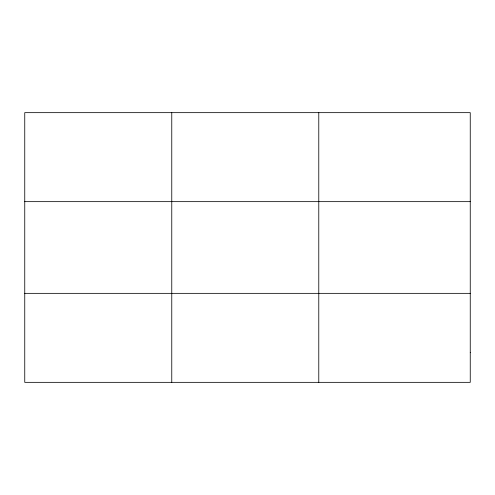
<?xml version="1.0" encoding="UTF-8"?>
<svg xmlns="http://www.w3.org/2000/svg" width="495" height="495" viewBox="0 0 495 495"><rect width="100%" height="100%" fill="white"/><g stroke="black" fill="none" stroke-linecap="round" stroke-linejoin="round"><path stroke-width="0.74" d="M171.765 382.344L171.765 112.656M318.78 382.344L318.78 112.656M24.75 201.651L470.25 201.651M24.75 293.349L470.25 293.349M470.25 352.681L470.25 382.344L24.75 382.344L24.75 112.656L470.25 112.656L470.25 352.681"/></g></svg>
